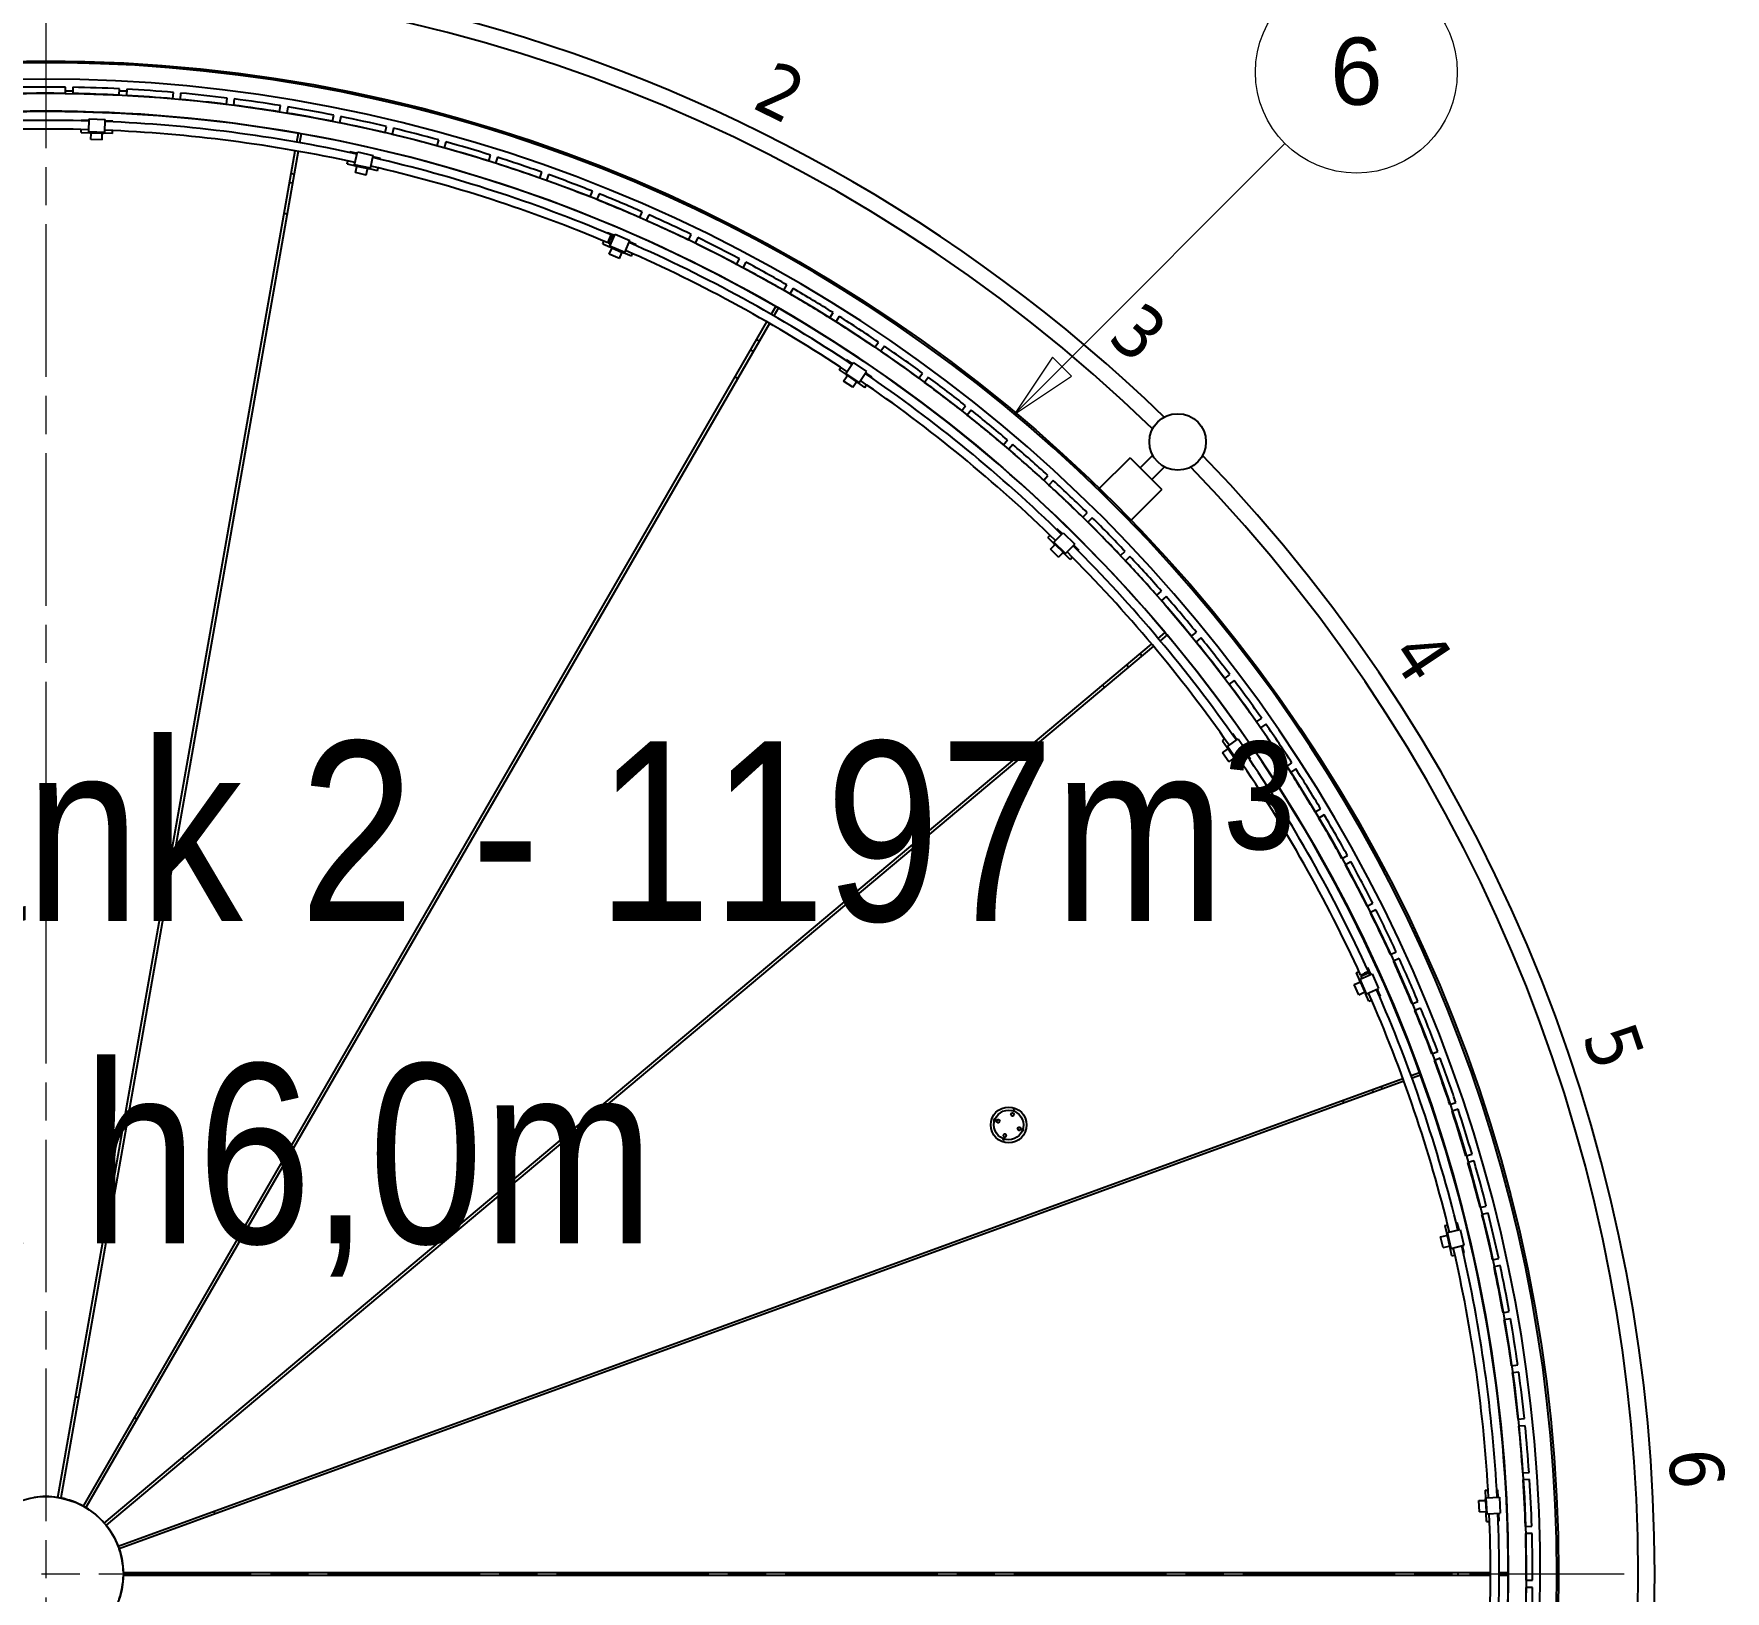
# Model space of a CAD drawing. Header units: millimetres. Extents: x 0 to 89100, y 0 to 63000.
# Drawn here: x 42810 to 52236, y 15707 to 24384 of the extents above; entities that cross this region are included whole.
import ezdxf

# ---------------------------------------------------------------- set-up
doc = ezdxf.new("R2010")
doc.units = ezdxf.units.MM
doc.header["$LTSCALE"] = 150
doc.linetypes.add('CHAIN', pattern=[0.3543, 0.2362, -0.0295, 0.0591, -0.0295])
doc.layers.add('4003-AREA-02.1_F-Foundation', color=7, linetype='Continuous', lineweight=25, true_color=0xadadad)
for name, color, linetype, lineweight in [('4003-AREA-02.1_T-Tank', 7, 'Continuous', 25), ('4003-AREA-02.1_T-Tank_Annotation', 7, 'Continuous', 25), ('Center Mark', 7, 'Continuous', 18), ('Symbol', 7, 'Continuous', 18), ('Visible', 7, 'Continuous', 25), ('Visible Narrow', 7, 'Continuous', 18)]:
    doc.layers.add(name, color=color, linetype=linetype, lineweight=lineweight)
doc.styles.add('Note Text', font='arial.ttf')
doc.styles.add('Text Style173', font='')
doc.styles.add('Text Style185', font='tahoma.ttf')
doc.styles.get('Text Style173').set_extended_font_data('Bahnschrift SemiLight Condensed')

# ---------------------------------------------------------------- blocks, each defined once
blk = doc.blocks.new('Balloon5')
at = {"layer": 'Symbol'}
for p, q in [((323.602, 150.2), (331.895, 158.493)), ((323.249, 150.553), (321.835, 148.432)), ((323.602, 150.2), (321.835, 148.432)), ((323.956, 149.846), (323.249, 150.553)), ((321.835, 148.432), (323.956, 149.846))]:
    blk.add_line(p, q, dxfattribs=at)
at = {"layer": 'Symbol', "flags": 128}
blk.add_lwpolyline([(323.249, 150.553), (321.835, 148.432), (323.956, 149.846), (323.249, 150.553)], dxfattribs=at)
at = {"layer": 'Symbol'}
blk.add_circle((334.537, 161.134), 3.75, dxfattribs=at)
blk.add_solid([(323.249, 150.553), (321.835, 148.432), (323.956, 149.846), (323.249, 150.553)], dxfattribs=at)
at = {"layer": 'Symbol', "insert": (334.537, 161.155), "char_height": 2.5, "attachment_point": 5, "style": 'Note Text'}
blk.add_mtext('6', dxfattribs=at)

msp = doc.modelspace()

# ---------------------------------------------------------------- linework, layer by layer
at = {"layer": '4003-AREA-02.1_F-Foundation'}
msp.add_circle((42877.43, 15802.58), 8430, dxfattribs=at)
at = {"layer": '4003-AREA-02.1_T-Tank'}
msp.add_circle((42877.43, 15802.58), 8150, dxfattribs=at)
at = {"layer": 'Center Mark', "linetype": 'CHAIN', "ltscale": 23.990969}
for p, q in [((42877.43, 24597.58), (42877.43, 7007.58)), ((51672.43, 15802.58), (34082.43, 15802.58))]:
    msp.add_line(p, q, dxfattribs=at)
at = {"layer": 'Visible'}
for p, q in [((42986.88, 24051.86), (42987.43, 24086.85)), ((43027.08, 24064.67), (42987.08, 24064.67)), ((43027.42, 24086.23), (43026.87, 24051.23)), ((43286.34, 24042.44), (43288.16, 24077.4)), ((43327.55, 24064.67), (43287.5, 24064.67)), ((43328.11, 24075.32), (43326.29, 24040.36)), ((43585.27, 24022.16), (43588.36, 24057.03)), ((43628.2, 24053.5), (43625.12, 24018.63)), ((43883.27, 23991.04), (43887.62, 24025.77)), ((43927.31, 24020.8), (43922.96, 23986.07)), ((44179.93, 23949.12), (44185.54, 23983.66)), ((44225.03, 23977.25), (44219.42, 23942.71)), ((43074.13, 23834.15), (43074.73, 23851.02)), ((43076.43, 23899.29), (43076.6, 23904.1)), ((43076.6, 23904.1), (43117.58, 23902.66)), ((43116.28, 23837.66), (43118.86, 23910.62)), ((43118.57, 23902.62), (43117.58, 23902.66)), ((43118.86, 23910.62), (43208.8, 23907.44)), ((43206.22, 23834.48), (43208.8, 23907.44)), ((43209.52, 23899.41), (43208.52, 23899.44)), ((43250.49, 23897.96), (43209.52, 23899.41)), ((43250.32, 23893.15), (43250.49, 23897.96)), ((44474.88, 23896.45), (44481.74, 23930.77)), ((44520.97, 23922.93), (44514.11, 23888.61)), ((44767.73, 23833.11), (44775.83, 23867.16)), ((44814.74, 23857.9), (44806.64, 23823.85)), ((43074.13, 23834.15), (43121.1, 23832.49)), ((43206.22, 23834.48), (43116.28, 23837.66)), ((43121.28, 23837.48), (43121.1, 23832.49)), ((43130.09, 23832.17), (43121.1, 23832.49)), ((43124.27, 23837.38), (43124.2, 23835.38)), ((43130.2, 23835.17), (43124.2, 23835.38)), ((43128.79, 23795.19), (43129.99, 23829.17)), ((43190.75, 23793), (43128.79, 23795.19)), ((43130.09, 23832.17), (43129.99, 23829.17)), ((43130.09, 23832.17), (43192.06, 23829.98)), ((43192.16, 23832.98), (43130.2, 23835.17)), ((43190.75, 23793), (43191.95, 23826.98)), ((43191.95, 23826.98), (43192.06, 23829.98)), ((43192.06, 23829.98), (43201.05, 23829.66)), ((43192.16, 23832.98), (43198.16, 23832.77)), ((43198.23, 23834.77), (43198.16, 23832.77)), ((43201.23, 23834.66), (43201.05, 23829.66)), ((43248.02, 23828), (43201.05, 23829.66)), ((43248.02, 23828), (43248.62, 23844.87)), ((44275.96, 23780.08), (44284.79, 23830.15)), ((44300.54, 23827.37), (44291.71, 23777.3)), ((45058.08, 23759.17), (45067.41, 23792.91)), ((45105.96, 23782.24), (45096.63, 23748.51)), ((42944.54, 16229.25), (44267.57, 23732.51)), ((44283.32, 23729.73), (42960.3, 16226.47)), ((44556.22, 23659.2), (44559.92, 23675.67)), ((44556.22, 23659.2), (44602.07, 23648.88)), ((44570.53, 23722.79), (44571.59, 23727.49)), ((44571.59, 23727.49), (44611.59, 23718.49)), ((44598.29, 23654.85), (44614.32, 23726.07)), ((44612.56, 23718.27), (44611.59, 23718.49)), ((44614.32, 23726.07), (44702.12, 23706.32)), ((44686.1, 23635.1), (44702.12, 23706.32)), ((44701.34, 23698.29), (44700.37, 23698.51)), ((44741.34, 23689.29), (44701.34, 23698.29)), ((44740.28, 23684.59), (44741.34, 23689.29)), ((45345.55, 23674.74), (45356.1, 23708.12)), ((45394.24, 23696.06), (45383.69, 23662.68)), ((44245.22, 23605.78), (44260.92, 23602.66)), ((44686.1, 23635.1), (44598.29, 23654.85)), ((44603.17, 23653.76), (44602.07, 23648.88)), ((44610.85, 23646.9), (44602.07, 23648.88)), ((44602.73, 23610.81), (44610.19, 23643.98)), ((44663.22, 23597.19), (44602.73, 23610.81)), ((44606.1, 23653.1), (44605.66, 23651.15)), ((44611.51, 23649.83), (44605.66, 23651.15)), ((44610.85, 23646.9), (44610.19, 23643.98)), ((44610.85, 23646.9), (44671.34, 23633.29)), ((44672, 23636.22), (44611.51, 23649.83)), ((44663.22, 23597.19), (44670.68, 23630.37)), ((44670.68, 23630.37), (44671.34, 23633.29)), ((44671.34, 23633.29), (44680.12, 23631.32)), ((44672, 23636.22), (44677.85, 23634.9)), ((44678.29, 23636.85), (44677.85, 23634.9)), ((44681.22, 23636.19), (44680.12, 23631.32)), ((44725.97, 23621), (44680.12, 23631.32)), ((44725.97, 23621), (44729.68, 23637.47)), ((45629.77, 23579.93), (45641.52, 23612.9)), ((45679.2, 23599.46), (45667.44, 23566.5)), ((45910.36, 23474.86), (45923.3, 23507.38)), ((45960.47, 23492.59), (45947.52, 23460.07)), ((46186.94, 23359.68), (46201.06, 23391.7)), ((46237.66, 23375.57), (46223.55, 23343.54)), ((45980.38, 23213.15), (45987.07, 23228.64)), ((45980.38, 23213.15), (46023.53, 23194.52)), ((46006.2, 23272.99), (46008.11, 23277.42)), ((46008.11, 23277.42), (46045.76, 23261.17)), ((46008.78, 23219.52), (46027.56, 23264.01)), ((46010.19, 23222.87), (46010.88, 23221.97)), ((46015.2, 23216.8), (46034.03, 23261.28)), ((46016.62, 23220.16), (46015.5, 23220.01)), ((46017.14, 23156.99), (46030.61, 23188.2)), ((46026.15, 23260.65), (46018.17, 23241.76)), ((46020.92, 23201.1), (46049.84, 23268.12)), ((46103.56, 23165.44), (46020.92, 23201.1)), ((46025.51, 23199.12), (46023.53, 23194.52)), ((46031.8, 23190.96), (46023.53, 23194.52)), ((46032.6, 23257.92), (46024.62, 23239.04)), ((46026.15, 23260.65), (46026.14, 23260.65)), ((46026.15, 23260.65), (46027.29, 23260.79)), ((46028.27, 23197.93), (46027.47, 23196.09)), ((46032.98, 23193.71), (46027.47, 23196.09)), ((46031.8, 23190.96), (46030.61, 23188.2)), ((46031.8, 23190.96), (46088.72, 23166.39)), ((46032.6, 23257.92), (46031.91, 23258.84)), ((46032.61, 23257.92), (46032.6, 23257.92)), ((46089.91, 23169.15), (46032.98, 23193.71)), ((46046.67, 23260.78), (46045.76, 23261.17)), ((46049.84, 23268.12), (46132.48, 23232.46)), ((46103.56, 23165.44), (46132.48, 23232.46)), ((46130.23, 23224.72), (46129.31, 23225.12)), ((46167.87, 23208.48), (46130.23, 23224.72)), ((46165.96, 23204.06), (46167.87, 23208.48)), ((46459.17, 23234.52), (46474.44, 23266.01)), ((46510.43, 23248.56), (46495.16, 23217.07)), ((46074.06, 23132.42), (46017.14, 23156.99)), ((46074.06, 23132.42), (46087.53, 23163.64)), ((46087.53, 23163.64), (46088.72, 23166.39)), ((46088.72, 23166.39), (46096.98, 23162.83)), ((46089.91, 23169.15), (46095.42, 23166.77)), ((46096.21, 23168.61), (46095.42, 23166.77)), ((46098.97, 23167.42), (46096.98, 23162.83)), ((46140.14, 23144.21), (46096.98, 23162.83)), ((46140.14, 23144.21), (46146.83, 23159.71)), ((46726.67, 23099.56), (46743.07, 23130.48)), ((46778.41, 23111.73), (46762, 23080.81)), ((46989.09, 22954.98), (47006.61, 22985.28)), ((47041.24, 22965.26), (47023.72, 22934.96)), ((46920.08, 22820.65), (46945.5, 22864.69)), ((46959.36, 22856.69), (46933.93, 22812.65)), ((47246.09, 22800.97), (47264.69, 22830.61)), ((43086.42, 16180.56), (46895.93, 22778.82)), ((46909.78, 22770.82), (43100.28, 16172.56)), ((47298.57, 22809.35), (47279.97, 22779.7)), ((46838.86, 22679.98), (46853.24, 22672.89)), ((47497.33, 22637.72), (47516.99, 22666.67)), ((47550.08, 22644.19), (47530.41, 22615.24)), ((47333.92, 22565.42), (47336.61, 22569.42)), ((47335.08, 22492.04), (47375.9, 22552.56)), ((47336.61, 22569.42), (47370.6, 22546.49)), ((47371.43, 22545.93), (47370.6, 22546.49)), ((47375.9, 22552.56), (47450.52, 22502.24)), ((47297.47, 22511.38), (47306.91, 22525.38)), ((47297.47, 22511.38), (47336.43, 22485.1)), ((47323.2, 22449.39), (47342.22, 22477.58)), ((47374.6, 22414.73), (47323.2, 22449.39)), ((47409.7, 22441.72), (47335.08, 22492.04)), ((47339.23, 22489.25), (47336.43, 22485.1)), ((47343.89, 22480.07), (47336.43, 22485.1)), ((47341.71, 22487.57), (47340.6, 22485.91)), ((47345.57, 22482.56), (47340.6, 22485.91)), ((47343.89, 22480.07), (47342.22, 22477.58)), ((47343.89, 22480.07), (47395.29, 22445.4)), ((47396.97, 22447.89), (47345.57, 22482.56)), ((47374.6, 22414.73), (47393.62, 22442.91)), ((47393.62, 22442.91), (47395.29, 22445.4)), ((47395.29, 22445.4), (47402.76, 22440.37)), ((47396.97, 22447.89), (47401.95, 22444.53)), ((47403.06, 22446.19), (47401.95, 22444.53)), ((47405.55, 22444.51), (47402.76, 22440.37)), ((47441.72, 22414.09), (47402.76, 22440.37)), ((47409.7, 22441.72), (47450.52, 22502.24)), ((47446.87, 22495.05), (47446.04, 22495.61)), ((47480.86, 22472.12), (47446.87, 22495.05)), ((47478.17, 22468.13), (47480.86, 22472.12)), ((47742.47, 22465.46), (47763.18, 22493.68)), ((47795.42, 22470.01), (47774.72, 22441.79)), ((47441.72, 22414.09), (47451.16, 22428.08)), ((47981.2, 22284.41), (48002.92, 22311.86)), ((48034.28, 22287.04), (48012.56, 22259.59)), ((48213.19, 22094.81), (48235.89, 22121.45)), ((48266.34, 22095.51), (48243.64, 22068.87)), ((48919.66, 22021.59), (48742.23, 21844.16)), ((48919.66, 22021.59), (49096.44, 21844.81)), ((49045.78, 22035.99), (48975.52, 21965.73)), ((49110.84, 21970.94), (49040.57, 21900.67)), ((48438.15, 21896.92), (48461.8, 21922.72)), ((48491.29, 21895.68), (48467.63, 21869.89)), ((48919, 21667.38), (49096.44, 21844.81)), ((48655.78, 21690.98), (48680.35, 21715.91)), ((48708.83, 21687.82), (48684.26, 21662.9)), ((48462.04, 21578.13), (48473.9, 21590.13)), ((48495.43, 21552.16), (48546.74, 21604.09)), ((48507.85, 21624.49), (48511.24, 21627.92)), ((48511.24, 21627.92), (48540.4, 21599.1)), ((48541.11, 21598.4), (48540.4, 21599.1)), ((48546.74, 21604.09), (48610.75, 21540.83)), ((48462.04, 21578.13), (48495.47, 21545.09)), ((48475.86, 21512.45), (48499.76, 21536.63)), ((48519.97, 21468.87), (48475.86, 21512.45)), ((48559.45, 21488.9), (48495.43, 21552.16)), ((48498.98, 21548.65), (48495.47, 21545.09)), ((48501.87, 21538.77), (48495.47, 21545.09)), ((48501.12, 21546.54), (48499.71, 21545.12)), ((48503.98, 21540.9), (48499.71, 21545.12)), ((48501.87, 21538.77), (48499.76, 21536.63)), ((48501.87, 21538.77), (48545.97, 21495.19)), ((48548.08, 21497.32), (48503.98, 21540.9)), ((48519.97, 21468.87), (48543.86, 21493.05)), ((48543.86, 21493.05), (48545.97, 21495.19)), ((48545.97, 21495.19), (48552.37, 21488.86)), ((48548.08, 21497.32), (48552.35, 21493.1)), ((48553.75, 21494.53), (48552.35, 21493.1)), ((48555.89, 21492.42), (48552.37, 21488.86)), ((48559.45, 21488.9), (48610.75, 21540.83)), ((48605.84, 21534.44), (48605.13, 21535.14)), ((48635.01, 21505.62), (48605.84, 21534.44)), ((48631.62, 21502.19), (48635.01, 21505.62)), ((48865.78, 21477.28), (48891.24, 21501.3)), ((48585.81, 21455.83), (48552.37, 21488.86)), ((48585.81, 21455.83), (48597.67, 21467.83)), ((48918.69, 21472.19), (48893.22, 21448.18)), ((49067.88, 21256.1), (49094.2, 21279.17)), ((49120.57, 21249.09), (49094.25, 21226.02)), ((49076.6, 21014.74), (49115.55, 21047.43)), ((49125.83, 21035.17), (49086.88, 21002.49)), ((49261.82, 21027.72), (49288.96, 21049.82)), ((43203.09, 16086.29), (49039.6, 20983.7)), ((49049.88, 20971.44), (43213.38, 16074.03)), ((48976.35, 20930.63), (48985.3, 20917.25)), ((49314.22, 21018.81), (49287.08, 20996.7)), ((49447.34, 20792.45), (49475.27, 20813.55)), ((49499.38, 20781.64), (49471.46, 20760.54)), ((49624.2, 20550.6), (49652.87, 20570.67)), ((49433.9, 20445.58), (49447.78, 20455.18)), ((49461.91, 20413.88), (49521.94, 20455.42)), ((49487.5, 20482.67), (49491.46, 20485.41)), ((49491.46, 20485.41), (49514.8, 20451.69)), ((49521.94, 20455.42), (49573.16, 20381.42)), ((49675.81, 20537.91), (49647.14, 20517.83)), ((49433.9, 20445.58), (49460.65, 20406.93)), ((49435.34, 20378.47), (49463.3, 20397.82)), ((49470.63, 20327.49), (49435.34, 20378.47)), ((49464.76, 20409.77), (49460.65, 20406.93)), ((49465.77, 20399.53), (49460.65, 20406.93)), ((49513.13, 20339.88), (49461.91, 20413.88)), ((49465.77, 20399.53), (49463.3, 20397.82)), ((49466.47, 20407.31), (49464.82, 20406.17)), ((49468.24, 20401.23), (49464.82, 20406.17)), ((49465.77, 20399.53), (49501.05, 20348.54)), ((49503.52, 20350.25), (49468.24, 20401.23)), ((49513.13, 20339.88), (49573.16, 20381.42)), ((49515.36, 20450.87), (49514.8, 20451.69)), ((49567.15, 20376.04), (49566.58, 20376.87)), ((49590.48, 20342.33), (49567.15, 20376.04)), ((49470.63, 20327.49), (49498.58, 20346.84)), ((49498.58, 20346.84), (49501.05, 20348.54)), ((49501.05, 20348.54), (49506.17, 20341.14)), ((49503.52, 20350.25), (49506.93, 20345.32)), ((49510.28, 20343.99), (49506.17, 20341.14)), ((49532.92, 20302.49), (49506.17, 20341.14)), ((49508.58, 20346.46), (49506.93, 20345.32)), ((49532.92, 20302.49), (49546.8, 20312.1)), ((49586.52, 20339.59), (49590.48, 20342.33)), ((49792.15, 20302.49), (49821.54, 20321.51)), ((49843.27, 20287.93), (49813.89, 20268.91)), ((49950.99, 20048.44), (49981.04, 20066.38)), ((50001.54, 20032.03), (49971.49, 20014.09)), ((50100.5, 19788.79), (50131.18, 19805.63)), ((50150.42, 19770.56), (50119.74, 19753.72)), ((50240.48, 19523.89), (50271.75, 19539.6)), ((50289.71, 19503.85), (50258.43, 19488.14)), ((50370.74, 19254.07), (50402.57, 19268.64)), ((50419.22, 19232.27), (50387.39, 19217.7)), ((50179.53, 19152.81), (50194.95, 19159.69)), ((50179.53, 19152.81), (50198.67, 19109.89)), ((50201.2, 19116.49), (50267.87, 19146.21)), ((50204.05, 19139.77), (50248.01, 19159.79)), ((50206.94, 19133.42), (50250.91, 19153.4)), ((50207.37, 19141.28), (50207.26, 19140.15)), ((50210.26, 19134.93), (50209.33, 19135.59)), ((50244.69, 19158.27), (50226.03, 19149.78)), ((50247.59, 19151.9), (50228.93, 19143.41)), ((50239.07, 19179.35), (50243.47, 19181.31)), ((50243.47, 19181.31), (50260.16, 19143.87)), ((50244.69, 19158.27), (50244.68, 19158.28)), ((50244.69, 19158.27), (50245.62, 19157.61)), ((50247.59, 19151.9), (50247.7, 19153.04)), ((50247.59, 19151.89), (50247.59, 19151.9)), ((50260.57, 19142.95), (50260.16, 19143.87)), ((50267.87, 19146.21), (50304.52, 19064.01)), ((50168.54, 19086.6), (50199.59, 19100.44)), ((50193.78, 19029.97), (50168.54, 19086.6)), ((50193.78, 19029.97), (50224.83, 19043.82)), ((50203.23, 19111.92), (50198.67, 19109.89)), ((50202.33, 19101.67), (50198.67, 19109.89)), ((50202.33, 19101.67), (50199.59, 19100.44)), ((50237.84, 19034.29), (50201.2, 19116.49)), ((50202.33, 19101.67), (50227.57, 19045.04)), ((50204.45, 19109.18), (50202.63, 19108.37)), ((50205.07, 19102.89), (50202.63, 19108.37)), ((50230.31, 19046.26), (50205.07, 19102.89)), ((50224.83, 19043.82), (50227.57, 19045.04)), ((50227.57, 19045.04), (50231.24, 19036.82)), ((50230.31, 19046.26), (50232.76, 19040.78)), ((50234.58, 19041.59), (50232.76, 19040.78)), ((50237.84, 19034.29), (50304.52, 19064.01)), ((50297.62, 19059.84), (50297.21, 19060.75)), ((50314.31, 19022.39), (50297.62, 19059.84)), ((50235.8, 19038.85), (50231.24, 19036.82)), ((50250.37, 18993.89), (50231.24, 19036.82)), ((50250.37, 18993.89), (50265.79, 19000.76)), ((50309.91, 19020.43), (50314.31, 19022.39)), ((50491.13, 18979.71), (50523.46, 18993.11)), ((50538.78, 18956.15), (50506.44, 18942.75)), ((50601.47, 18701.15), (50634.27, 18713.37)), ((50648.23, 18675.88), (50615.44, 18663.67)), ((50485.4, 18580.17), (50533.19, 18597.56)), ((50538.66, 18582.53), (50490.88, 18565.14)), ((43280.49, 15957.8), (50440.02, 18563.65)), ((50445.49, 18548.62), (43285.96, 15942.76)), ((50319.12, 18519.65), (50324.27, 18504.5)), ((50701.63, 18418.77), (50734.85, 18429.79)), ((50747.44, 18391.82), (50714.22, 18380.8)), ((50791.47, 18132.94), (50825.06, 18142.75)), ((50836.27, 18104.35), (50802.67, 18094.54)), ((50870.86, 17844.04), (50904.8, 17852.62)), ((50673.19, 17744.45), (50689.61, 17748.35)), ((50673.19, 17744.45), (50684.06, 17698.72)), ((50687.76, 17704.74), (50758.79, 17721.62)), ((50736.61, 17759.52), (50741.29, 17760.63)), ((50741.29, 17760.63), (50750.77, 17720.74)), ((50751, 17719.77), (50750.77, 17720.74)), ((50758.79, 17721.62), (50779.59, 17634.06)), ((50914.6, 17813.84), (50880.67, 17805.26)), ((50650.14, 17681.41), (50683.22, 17689.27)), ((50664.47, 17621.09), (50650.14, 17681.41)), ((50664.47, 17621.09), (50697.55, 17628.95)), ((50686.14, 17689.97), (50683.22, 17689.27)), ((50688.92, 17699.88), (50684.06, 17698.72)), ((50686.14, 17689.97), (50684.06, 17698.72)), ((50686.14, 17689.97), (50700.47, 17629.64)), ((50689.61, 17696.96), (50687.67, 17696.5)), ((50689.06, 17690.66), (50687.67, 17696.5)), ((50708.57, 17617.18), (50687.76, 17704.74)), ((50703.39, 17630.34), (50689.06, 17690.66)), ((50697.55, 17628.95), (50700.47, 17629.64)), ((50700.47, 17629.64), (50702.55, 17620.89)), ((50703.39, 17630.34), (50704.78, 17624.5)), ((50708.57, 17617.18), (50779.59, 17634.06)), ((50772.04, 17631.23), (50771.81, 17632.21)), ((50781.52, 17591.34), (50772.04, 17631.23)), ((50707.42, 17622.04), (50702.55, 17620.89)), ((50713.42, 17575.16), (50702.55, 17620.89)), ((50706.72, 17624.96), (50704.78, 17624.5)), ((50713.42, 17575.16), (50729.84, 17579.06)), ((50776.83, 17590.23), (50781.52, 17591.34)), ((50939.72, 17552.44), (50973.94, 17559.78)), ((50982.33, 17520.67), (50948.11, 17513.33)), ((50997.94, 17258.54), (51032.41, 17264.63)), ((51039.37, 17225.24), (51004.91, 17219.15)), ((51045.45, 16962.71), (51080.12, 16967.55)), ((51085.65, 16927.94), (51050.98, 16923.1)), ((51082.19, 16665.36), (51117.01, 16668.94)), ((51121.1, 16629.14), (51086.28, 16625.57)), ((51108.11, 16366.87), (51143.04, 16369.18)), ((51145.67, 16329.26), (51110.75, 16326.95)), ((50863.54, 16211.39), (50897.5, 16213)), ((50900.49, 16213.14), (50897.5, 16213)), ((50897.85, 16269.08), (50914.71, 16269.87)), ((50897.85, 16269.08), (50900.07, 16222.13)), ((50905.06, 16222.36), (50900.07, 16222.13)), ((50900.49, 16213.14), (50900.07, 16222.13)), ((50900.49, 16213.14), (50903.42, 16151.21)), ((50905.2, 16219.37), (50903.21, 16219.27)), ((50903.49, 16213.28), (50903.21, 16219.27)), ((50906.42, 16151.35), (50903.49, 16213.28)), ((50904.83, 16227.36), (50977.75, 16230.81)), ((50909.08, 16137.46), (50904.83, 16227.36)), ((50962.96, 16272.16), (50967.77, 16272.38)), ((50967.77, 16272.38), (50969.71, 16231.43)), ((50969.75, 16230.43), (50969.71, 16231.43)), ((50977.75, 16230.81), (50982, 16140.91)), ((50866.46, 16149.46), (50863.54, 16211.39)), ((50866.46, 16149.46), (50900.43, 16151.07)), ((50900.43, 16151.07), (50903.42, 16151.21)), ((50903.42, 16151.21), (50903.85, 16142.22)), ((50908.84, 16142.45), (50903.85, 16142.22)), ((50906.07, 16095.27), (50903.85, 16142.22)), ((50906.42, 16151.35), (50906.7, 16145.36)), ((50908.7, 16145.45), (50906.7, 16145.36)), ((50909.08, 16137.46), (50982, 16140.91)), ((50974.05, 16139.53), (50974.01, 16140.53)), ((50975.99, 16098.58), (50974.05, 16139.53)), ((50906.07, 16095.27), (50922.93, 16096.07)), ((50971.18, 16098.35), (50975.99, 16098.58)), ((51123.17, 16067.63), (51158.16, 16068.67)), ((51159.35, 16028.69), (51124.36, 16027.65)), ((43309.27, 15810.58), (50928.28, 15810.58)), ((50928.28, 15794.58), (43309.27, 15794.58)), ((50814.05, 15810.58), (50815.1, 15794.58)), ((50976.58, 15810.58), (51027.43, 15810.58)), ((51027.43, 15794.58), (50976.58, 15794.58)), ((51127.36, 15768.04), (51162.36, 15767.81)), ((51162.09, 15727.81), (51127.09, 15728.05))]:
    msp.add_line(p, q, dxfattribs=at)
for centre, radius in [((42877.43, 15802.58), 8250), ((49184.82, 22109.98), 157.5), ((48242.9, 18304.54), 100), ((48242.9, 18304.54), 82.5), ((48184.17, 18325.92), 9), ((48184.17, 18325.92), 8.75), ((48264.28, 18363.28), 9), ((48264.28, 18363.28), 8.75), ((48301.63, 18283.17), 9), ((48301.63, 18283.17), 8.75), ((48221.53, 18245.81), 9), ((48221.53, 18245.81), 8.75), ((42877.43, 15802.58), 431.86)]:
    msp.add_circle(centre, radius, dxfattribs=at)
for centre, radius, start, end in [((42877.43, 15802.58), 8966, 45.965085, 163.809544), ((42877.43, 15802.58), 8874, 45.970075, 134.702996), ((42877.43, 15802.58), 8420, 197.272232, 162.727768), ((42877.43, 15802.58), 8326.9, 263.582685, 162.528471), ((42877.43, 15802.58), 8285, 89.239307, 91.043607), ((42877.43, 15802.58), 8250, 89.239894, 91.04302), ((42877.43, 15802.58), 8250, 87.158969, 88.962096), ((42877.43, 15802.58), 8285, 87.158382, 88.962682), ((42877.43, 15802.58), 8250, 85.078044, 86.881171), ((42877.43, 15802.58), 8285, 85.077457, 86.881758), ((42877.43, 15802.58), 8285, 82.996532, 84.800833), ((42877.43, 15802.58), 8150, 80.056241, 99.943759), ((42877.43, 15802.58), 8250, 82.997119, 84.800246), ((42877.43, 15802.58), 8250, 80.916194, 82.719321), ((42877.43, 15802.58), 8285, 80.915607, 82.719908), ((42877.43, 15802.58), 8250, 78.835269, 80.638396), ((42877.43, 15802.58), 8285, 78.834683, 80.638983), ((42877.43, 15802.58), 8099.15, 88.29495, 98.316801), ((42877.43, 15802.58), 8050.85, 88.29686, 98.314891), ((42877.43, 15802.58), 8050.85, 77.638319, 87.65635), ((42877.43, 15802.58), 8099.15, 77.636409, 87.65826), ((42877.43, 15802.58), 8250, 76.754344, 78.557471), ((42877.43, 15802.58), 8285, 76.753758, 78.558058), ((42877.43, 15802.58), 8285, 74.672833, 76.477133), ((42877.43, 15802.58), 8150, 79.943759, 80.056241), ((42877.43, 15802.58), 8150, 60.056241, 79.943759), ((42877.43, 15802.58), 8250, 74.67342, 76.476546), ((42877.43, 15802.58), 8285, 72.591908, 74.396208), ((42877.43, 15802.58), 8099.15, 67.111086, 76.999719), ((42877.43, 15802.58), 8250, 72.592495, 74.395622), ((42877.43, 15802.58), 8250, 70.51157, 72.314697), ((42877.43, 15802.58), 8285, 70.510983, 72.315284), ((42877.43, 15802.58), 8050.85, 67.111086, 76.997809), ((42877.43, 15802.58), 8250, 68.430645, 70.233772), ((42877.43, 15802.58), 8285, 68.430058, 70.234359), ((42877.43, 15802.58), 7870, 79.941758, 80.058242), ((42877.43, 15802.58), 8285, 66.349133, 68.153434), ((42877.43, 15802.58), 7695, 79.940433, 80.059567), ((42877.43, 15802.58), 8250, 66.34972, 68.152847), ((42877.43, 15802.58), 8285, 64.268209, 66.072509), ((42877.43, 15802.58), 8250, 64.268795, 66.071922), ((46014.87, 23224.97), 5, 216.966532, 277.205971), ((42877.43, 15802.58), 8050.85, 66.979778, 67.061418), ((46027.91, 23255.83), 5, 36.966532, 97.205971), ((42877.43, 15802.58), 8099.15, 66.977868, 67.061418), ((42877.43, 15802.58), 8099.15, 56.319327, 66.341178), ((42877.43, 15802.58), 8250, 62.18787, 63.990997), ((42877.43, 15802.58), 8285, 62.187284, 63.991584), ((42877.43, 15802.58), 8050.85, 56.321237, 66.339268), ((42877.43, 15802.58), 8285, 60.106359, 61.910659), ((42877.43, 15802.58), 8250, 60.106946, 61.910072), ((42877.43, 15802.58), 8250, 58.026021, 59.829148), ((42877.43, 15802.58), 8285, 58.025434, 59.829734), ((42877.43, 15802.58), 8150, 59.943759, 60.056241), ((42877.43, 15802.58), 8150, 40.056241, 59.943759), ((42877.43, 15802.58), 8250, 55.945096, 57.748223), ((42877.43, 15802.58), 8285, 55.944509, 57.74881), ((42877.43, 15802.58), 7870, 59.941758, 60.058242), ((42877.43, 15802.58), 8285, 53.863584, 55.667885), ((42877.43, 15802.58), 8250, 53.864171, 55.667298), ((42877.43, 15802.58), 7695, 59.940433, 60.059567), ((42877.43, 15802.58), 8050.85, 45.662696, 55.680727), ((42877.43, 15802.58), 8099.15, 45.660786, 55.682637), ((42877.43, 15802.58), 8250, 51.783246, 53.586373), ((42877.43, 15802.58), 8285, 51.782659, 53.58696), ((42877.43, 15802.58), 8250, 49.702321, 51.505448), ((42877.43, 15802.58), 8285, 49.701735, 51.506035), ((42877.43, 15802.58), 8250, 47.621396, 49.424523), ((42877.43, 15802.58), 8285, 47.62081, 49.42511), ((42877.43, 15802.58), 8874, 315.970075, 44.029925), ((42877.43, 15802.58), 8966, 315.965085, 44.034915), ((42877.43, 15802.58), 8250, 45.540472, 47.343598), ((42877.43, 15802.58), 8285, 45.539885, 47.344185), ((42877.43, 15802.58), 8285, 43.45896, 45.26326), ((42877.43, 15802.58), 8250, 43.459547, 45.262674), ((42877.43, 15802.58), 8050.85, 35.004155, 45.022186), ((42877.43, 15802.58), 8099.15, 35.002245, 45.024096), ((42877.43, 15802.58), 8250, 41.378622, 43.181749), ((42877.43, 15802.58), 8285, 41.378035, 43.182336), ((42877.43, 15802.58), 8250, 39.297697, 41.100824), ((42877.43, 15802.58), 8285, 39.29711, 41.101411), ((42877.43, 15802.58), 8150, 39.943759, 40.056241), ((42877.43, 15802.58), 8150, 20.056241, 39.943759), ((42877.43, 15802.58), 8250, 37.216772, 39.019899), ((42877.43, 15802.58), 8285, 37.216185, 39.020486), ((42877.43, 15802.58), 7870, 39.941758, 40.058242), ((42877.43, 15802.58), 7695, 39.940433, 40.059567), ((42877.43, 15802.58), 8250, 35.135847, 36.938974), ((42877.43, 15802.58), 8285, 35.135261, 36.939561), ((42877.43, 15802.58), 8250, 33.054923, 34.858049), ((42877.43, 15802.58), 8285, 33.054336, 34.858636), ((42877.43, 15802.58), 8099.15, 24.488702, 34.365555), ((42877.43, 15802.58), 8050.85, 24.488702, 34.363645), ((42877.43, 15802.58), 8250, 30.973998, 32.777125), ((42877.43, 15802.58), 8285, 30.973411, 32.777711), ((42877.43, 15802.58), 8250, 28.893073, 30.6962), ((42877.43, 15802.58), 8285, 28.892486, 30.696786), ((42877.43, 15802.58), 8250, 26.812148, 28.615275), ((42877.43, 15802.58), 8285, 26.811561, 28.615862), ((42877.43, 15802.58), 8250, 24.731223, 26.53435), ((42877.43, 15802.58), 8285, 24.730636, 26.534937), ((42877.43, 15802.58), 8285, 22.649711, 24.454012), ((50212.23, 19139.66), 5, 174.344149, 234.583588), ((50242.72, 19153.53), 5, 354.344149, 54.583588), ((42877.43, 15802.58), 8099.15, 24.343704, 24.439034), ((42877.43, 15802.58), 8250, 22.650298, 24.453425), ((42877.43, 15802.58), 8050.85, 24.345614, 24.439034), ((42877.43, 15802.58), 8099.15, 13.685163, 23.707014), ((42877.43, 15802.58), 8050.85, 13.687073, 23.705105), ((42877.43, 15802.58), 8285, 20.568787, 22.373087), ((42877.43, 15802.58), 8250, 20.569373, 22.3725), ((42877.43, 15802.58), 8250, 18.488449, 20.291575), ((42877.43, 15802.58), 8285, 18.487862, 20.292162), ((42877.43, 15802.58), 8150, 19.943759, 20.056241), ((42877.43, 15802.58), 8150, 0.056241, 19.943759), ((42877.43, 15802.58), 7870, 19.941758, 20.058242), ((48270.26, 18379.72), 7, 358.600841, 141.399159), ((42877.43, 15802.58), 7695, 19.940433, 20.059567), ((42877.43, 15802.58), 8250, 16.407524, 18.210651), ((42877.43, 15802.58), 8285, 16.406937, 18.211237), ((48167.73, 18331.91), 7, 88.600841, 231.399159), ((48215.54, 18229.37), 7, 178.600841, 321.399159), ((48318.08, 18277.18), 7, 268.600841, 51.399159), ((42877.43, 15802.58), 8285, 14.326012, 16.130312), ((42877.43, 15802.58), 8250, 14.326599, 16.129726), ((42877.43, 15802.58), 8250, 12.245674, 14.048801), ((42877.43, 15802.58), 8285, 12.245087, 14.049388), ((42877.43, 15802.58), 8099.15, 3.026622, 13.048474), ((42877.43, 15802.58), 8050.85, 3.028532, 13.046564), ((42877.43, 15802.58), 8250, 10.164749, 11.967876), ((42877.43, 15802.58), 8285, 10.164162, 11.968463), ((42877.43, 15802.58), 8250, 8.083824, 9.886951), ((42877.43, 15802.58), 8285, 8.083237, 9.887538), ((42877.43, 15802.58), 8250, 6.002899, 7.806026), ((42877.43, 15802.58), 8285, 6.002313, 7.806613), ((42877.43, 15802.58), 1000, 79.541629, 80.458371), ((42877.43, 15802.58), 1000, 59.541629, 60.458371), ((42877.43, 15802.58), 8250, 3.921975, 5.725101), ((42877.43, 15802.58), 8285, 3.921388, 5.725688), ((42877.43, 15802.58), 1000, 39.541629, 40.458371), ((42877.43, 15802.58), 8250, 1.84105, 3.644177), ((42877.43, 15802.58), 8285, 1.840463, 3.644763), ((42877.43, 15802.58), 431.91, 81.06132, 98.93868), ((42877.43, 15802.58), 431.91, 61.06132, 78.93868), ((42877.43, 15802.58), 431.91, 41.06132, 58.93868), ((42877.43, 15802.58), 1000, 19.541629, 20.458371), ((42877.43, 15802.58), 8050.85, 352.369991, 2.388023), ((42877.43, 15802.58), 8099.15, 352.368082, 2.389933), ((42877.43, 15802.58), 431.91, 21.06132, 38.93868), ((42877.43, 15802.58), 8250, 359.760125, 1.563252), ((42877.43, 15802.58), 8285, 359.759538, 1.563838), ((42877.43, 15802.58), 431.91, 1.06132, 18.93868), ((42877.43, 15802.58), 431.91, 341.06132, 358.93868), ((42877.43, 15802.58), 1000, 359.541629, 0.458371), ((42877.43, 15802.58), 8150, 340.056241, 359.943759), ((42877.43, 15802.58), 7695, 359.940433, 0.059567), ((42877.43, 15802.58), 7870, 359.941758, 0.058242), ((42877.43, 15802.58), 8150, 359.943759, 0.056241), ((42877.43, 15802.58), 8250, 357.6792, 359.482327), ((42877.43, 15802.58), 8285, 357.678613, 359.482914)]:
    msp.add_arc(centre, radius, start, end, dxfattribs=at)
at = {"layer": 'Visible Narrow'}
for p, q in [((43130.2, 23835.02), (43130.1, 23832.32)), ((43192.06, 23830.13), (43192.16, 23832.83)), ((44611.48, 23649.68), (44610.88, 23647.05)), ((44671.37, 23633.44), (44671.96, 23636.07)), ((46027.19, 23260.55), (46010.98, 23222.21)), ((46031.81, 23258.6), (46015.6, 23220.25)), ((46032.92, 23193.58), (46031.85, 23191.1)), ((46088.78, 23166.53), (46089.85, 23169.01)), ((47345.49, 22482.43), (47343.98, 22480.19)), ((47395.38, 22445.52), (47396.89, 22447.76)), ((48503.87, 21540.79), (48501.98, 21538.87)), ((48546.08, 21495.29), (48547.98, 21497.21)), ((49468.11, 20401.15), (49465.89, 20399.61)), ((49501.17, 20348.63), (49503.39, 20350.17)), ((50245.39, 19157.5), (50207.49, 19140.26)), ((50247.46, 19152.93), (50209.57, 19135.69)), ((50204.93, 19102.83), (50202.47, 19101.73)), ((50227.71, 19045.1), (50230.18, 19046.2)), ((50688.91, 17690.62), (50686.28, 17690)), ((50700.62, 17629.68), (50703.24, 17630.3)), ((50903.34, 16213.27), (50900.64, 16213.15)), ((50903.57, 16151.22), (50906.27, 16151.34))]:
    msp.add_line(p, q, dxfattribs=at)

# ---------------------------------------------------------------- block references
at = {"layer": 'Symbol', "xscale": 150, "yscale": 150, "zscale": 150}
msp.add_blockref('Balloon5', (0, 0), dxfattribs=at)

# ---------------------------------------------------------------- texts
at = {"layer": '4003-AREA-02.1_T-Tank_Annotation', "char_height": 1000, "attachment_point": 7, "style": 'Text Style173'}
for s, insert in [('Mixing Tank 2 - 1197m³', (37798.99, 19139.95)), ('Ø16,3m x h6,0m', (37798.99, 17459.16))]:
    msp.add_mtext(s, dxfattribs=dict(at, insert=insert))
at = {"layer": 'Symbol', "color": 7, "char_height": 300, "attachment_point": 7, "style": 'Text Style185'}
for s, insert, rotation in [('2', (46804.49, 23975.35), 333.760686), ('3', (48782.36, 22679.42), 318.758173), ('4', (50360.22, 20929.35), 303.75566), ('5', (51434.7, 18800.67), 288.753147), ('6', (51915.8, 16491.06), 273.750634)]:
    msp.add_mtext(s, dxfattribs=dict(at, insert=insert, rotation=rotation))

doc.saveas('drawing.dxf')
